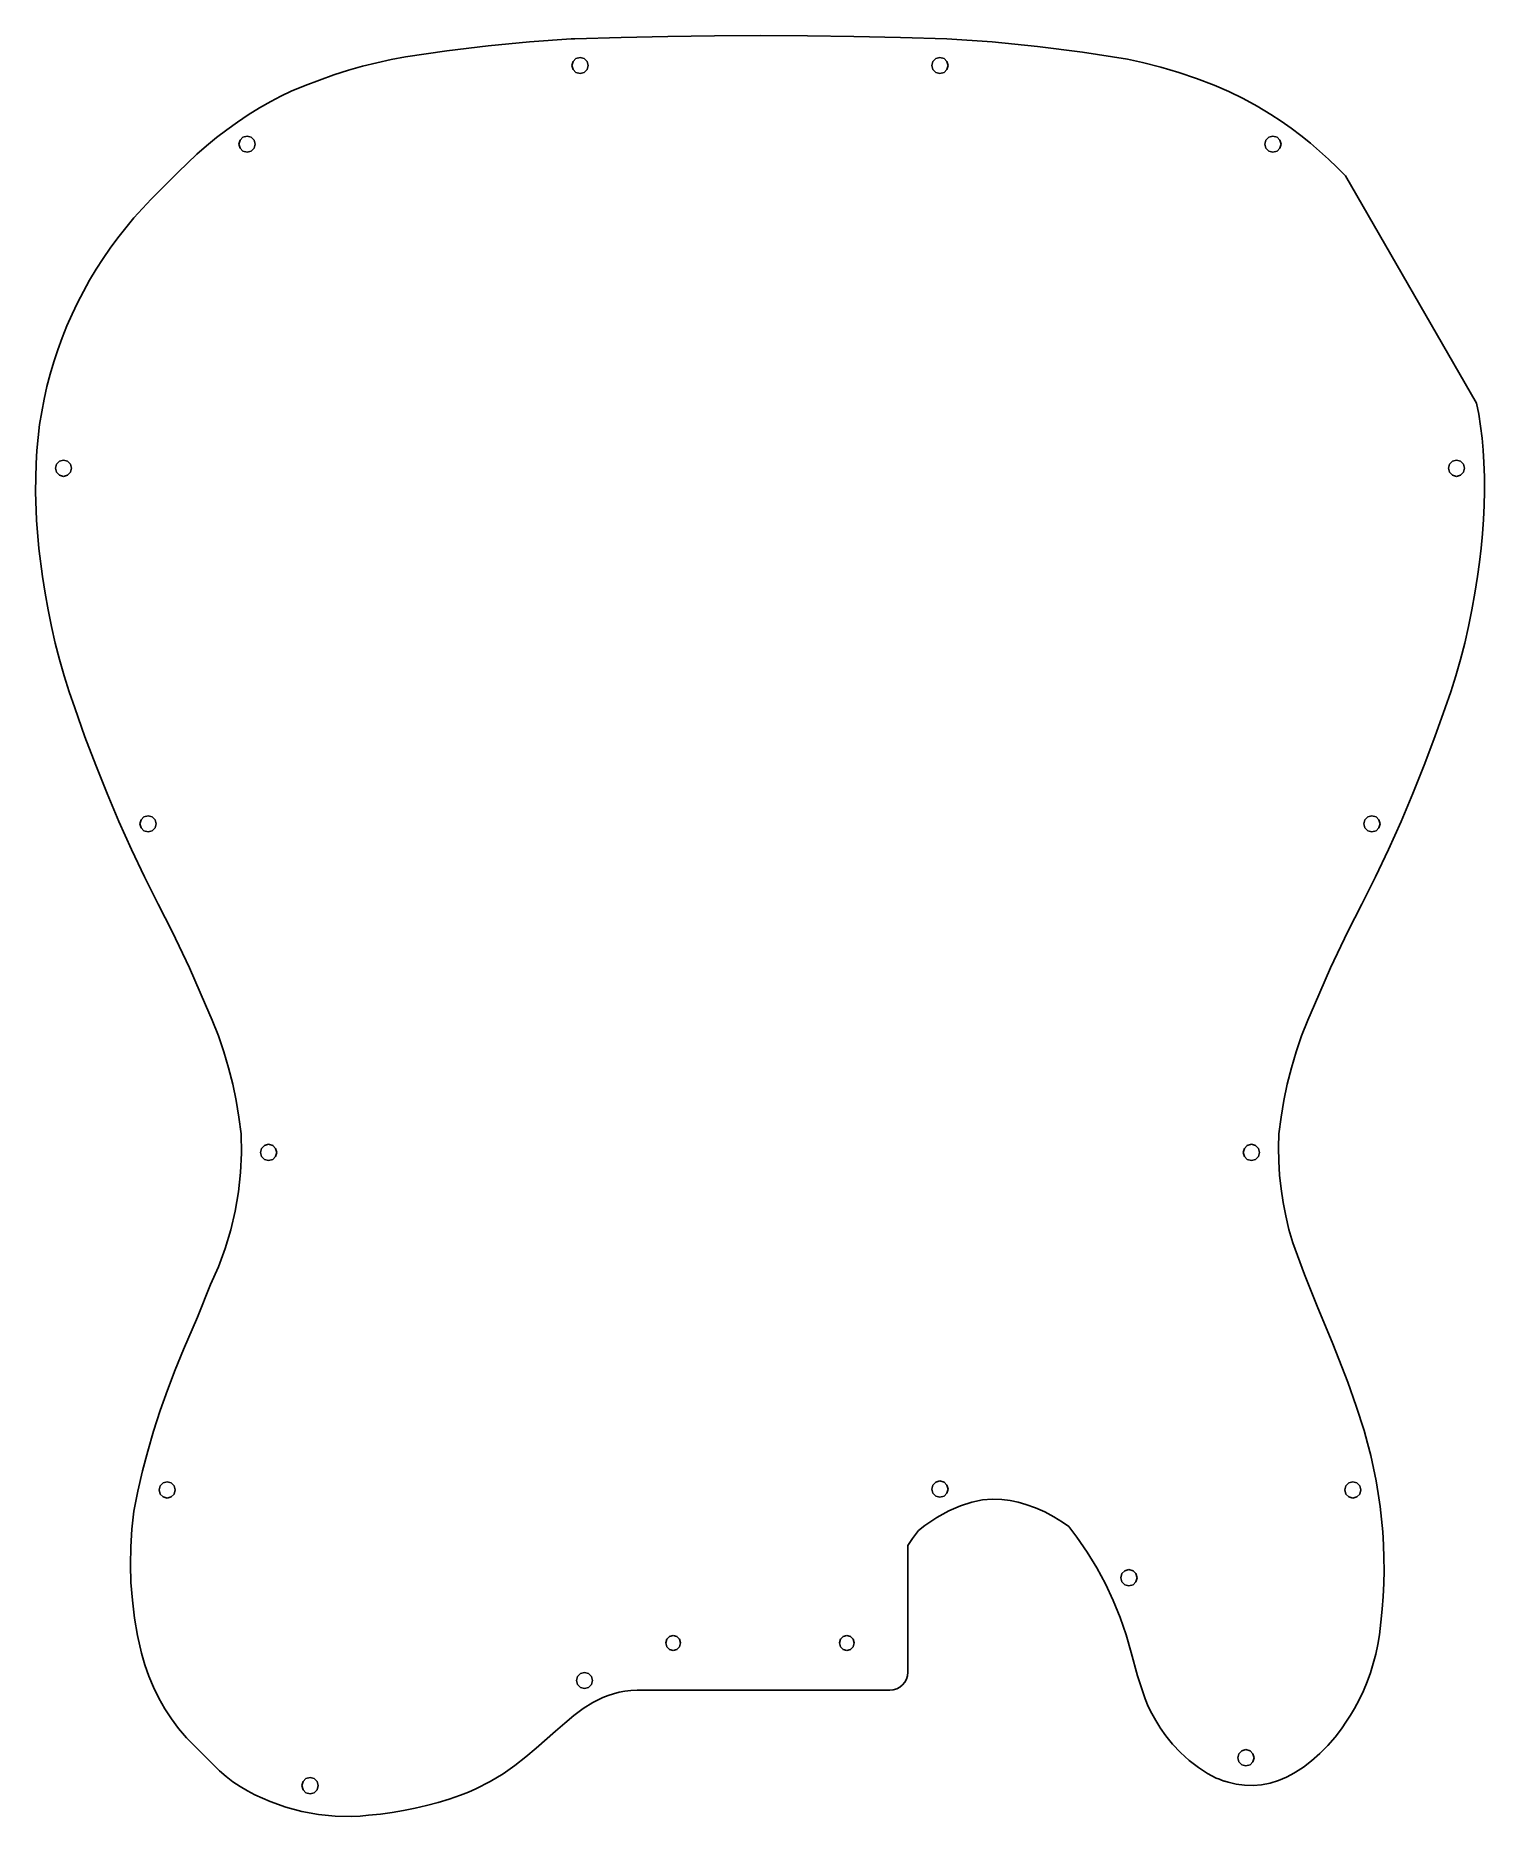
# Model space of a CAD drawing. Extents: x -161 to 161, y -83 to 313.
import ezdxf

# ---------------------------------------------------------------- set-up
doc = ezdxf.new("R2010")
doc.units = 0

msp = doc.modelspace()

# ---------------------------------------------------------------- linework, layer by layer
at = {"layer": 'Layer 1'}
for p, q in [((-41.1601, 312.438), (-30.824, 312.741)), ((-30.824, 312.741), (-20.4863, 312.957)), ((-20.4863, 312.957), (-10.1474, 313.086)), ((-10.1474, 313.086), (0.191925, 313.128)), ((0.191925, 313.128), (10.531325, 313.083)), ((10.531325, 313.083), (20.870125, 312.951)), ((20.870125, 312.951), (31.207725, 312.731)), ((31.207725, 312.731), (41.543725, 312.425)), ((-78.7797, 308.377), (-69.6162, 309.756)), ((-69.6162, 309.756), (-60.4198, 310.887)), ((-60.4198, 310.887), (-51.1956, 311.769)), ((-51.1956, 311.769), (-41.9487, 312.403)), ((-41.9487, 312.403), (-41.9484, 312.403)), ((-41.9484, 312.403), (-41.1611, 312.438)), ((-41.1611, 312.438), (-41.1606, 312.437)), ((-41.1606, 312.437), (-41.1601, 312.438)), ((41.543725, 312.425), (41.544125, 312.425)), ((41.544125, 312.425), (51.626525, 311.733)), ((51.626525, 311.733), (61.681825, 310.746)), ((61.681825, 310.746), (71.703225, 309.464)), ((71.703225, 309.464), (81.683825, 307.887)), ((-94.6821, 304.389), (-91.4486, 305.422)), ((-91.4486, 305.422), (-88.3213, 306.318)), ((-91.4486, 305.422), (-91.4486, 305.422)), ((-88.3213, 306.318), (-85.1652, 307.11)), ((-85.1652, 307.11), (-81.9841, 307.796)), ((-81.9841, 307.796), (-78.7807, 308.377)), ((-78.7807, 308.377), (-78.7804, 308.377)), ((-78.7804, 308.377), (-78.7797, 308.377)), ((-41.5588, 307.4), (-41.8, 306.5)), ((-41.8, 306.5), (-41.5588, 305.6)), ((-40.9, 308.059), (-41.5588, 307.4)), ((-41.5588, 305.6), (-40.9, 304.941)), ((-40, 308.3), (-40.9, 308.059)), ((-40.9, 304.941), (-40, 304.7)), ((-39.1, 308.059), (-40, 308.3)), ((-40, 304.7), (-39.1, 304.941)), ((-38.4411, 307.4), (-39.1, 308.059)), ((-39.1, 304.941), (-38.4411, 305.6)), ((-38.2, 306.5), (-38.4411, 307.4)), ((-38.4411, 305.6), (-38.2, 306.5)), ((38.4411, 307.4), (38.2, 306.5)), ((38.2, 306.5), (38.4411, 305.6)), ((39.1, 308.059), (38.4411, 307.4)), ((38.4411, 305.6), (39.1, 304.941)), ((40, 308.3), (39.1, 308.059)), ((39.1, 304.941), (40, 304.7)), ((40.9, 308.059), (40, 308.3)), ((40, 304.7), (40.9, 304.941)), ((41.5588, 307.4), (40.9, 308.059)), ((40.9, 304.941), (41.5588, 305.6)), ((41.8, 306.5), (41.5588, 307.4)), ((41.5588, 305.6), (41.8, 306.5)), ((81.683825, 307.887), (81.684025, 307.887)), ((81.684025, 307.887), (85.039225, 307.185)), ((85.039225, 307.185), (85.039725, 307.184)), ((85.039725, 307.184), (85.040225, 307.185)), ((85.040225, 307.185), (89.082725, 306.117)), ((89.082725, 306.117), (93.084425, 304.911)), ((93.084425, 304.911), (97.041925, 303.571)), ((-106.482, 299.699), (-104.189, 300.757)), ((-104.189, 300.757), (-104.188, 300.758)), ((-104.189, 300.757), (-104.189, 300.757)), ((-104.188, 300.758), (-101.054, 302.056)), ((-101.054, 302.056), (-97.8844, 303.266)), ((-97.8844, 303.266), (-94.6821, 304.389)), ((97.041925, 303.571), (100.952025, 302.096)), ((100.952025, 302.096), (100.952025, 302.095)), ((100.952025, 302.095), (104.215025, 300.708)), ((104.215025, 300.708), (107.405025, 299.165)), ((-113.722, 295.511), (-111.248, 297.055)), ((-111.248, 297.055), (-108.717, 298.524)), ((-108.717, 298.524), (-108.715, 298.525)), ((-108.715, 298.525), (-106.482, 299.699)), ((107.405025, 299.165), (110.515025, 297.47)), ((110.515025, 297.47), (113.540025, 295.627)), ((-118.489, 292.21), (-116.136, 293.895)), ((-116.136, 293.895), (-113.722, 295.511)), ((113.540025, 295.627), (113.541025, 295.626)), ((113.541025, 295.626), (113.541025, 295.627)), ((113.541025, 295.627), (115.819025, 294.113)), ((115.819025, 294.113), (118.042025, 292.538)), ((-123.006, 288.637), (-120.779, 290.457)), ((-120.779, 290.457), (-118.489, 292.21)), ((-115.559, 289.9), (-115.8, 289)), ((-115.8, 289), (-115.559, 288.1)), ((-114.9, 290.559), (-115.559, 289.9)), ((-114, 290.8), (-114.9, 290.559)), ((-113.1, 290.559), (-114, 290.8)), ((-112.441, 289.9), (-113.1, 290.559)), ((-112.2, 289), (-112.441, 289.9)), ((-112.441, 288.1), (-112.2, 289)), ((112.441, 289.9), (112.2, 289)), ((112.2, 289), (112.441, 288.1)), ((113.1, 290.559), (112.441, 289.9)), ((114, 290.8), (113.1, 290.559)), ((114.9, 290.559), (114, 290.8)), ((115.559, 289.9), (114.9, 290.559)), ((115.8, 289), (115.559, 289.9)), ((115.559, 288.1), (115.8, 289)), ((118.042025, 292.538), (120.209025, 290.903)), ((120.209025, 290.903), (122.320025, 289.209)), ((122.320025, 289.209), (124.373025, 287.459)), ((-127.264, 284.807), (-125.168, 286.753)), ((-125.168, 286.753), (-123.006, 288.637)), ((-115.559, 288.1), (-114.9, 287.441)), ((-114.9, 287.441), (-114, 287.2)), ((-114, 287.2), (-113.1, 287.441)), ((-113.1, 287.441), (-112.441, 288.1)), ((112.441, 288.1), (113.1, 287.441)), ((113.1, 287.441), (114, 287.2)), ((114, 287.2), (114.9, 287.441)), ((114.9, 287.441), (115.559, 288.1)), ((124.373025, 287.459), (126.368025, 285.653)), ((126.368025, 285.653), (128.304025, 283.794)), ((-135.294, 276.8), (-129.294, 282.8)), ((-129.294, 282.8), (-127.264, 284.807)), ((128.304025, 283.794), (130.115025, 281.983)), ((130.115025, 281.983), (159.269025, 231.486)), ((-139.147, 272.611), (-137.255, 274.734)), ((-137.255, 274.734), (-135.294, 276.8)), ((-142.719, 268.202), (-140.969, 270.433)), ((-140.969, 270.433), (-139.147, 272.611)), ((-146.001, 263.586), (-144.397, 265.919)), ((-144.397, 265.919), (-142.719, 268.202)), ((-148.984, 258.778), (-147.531, 261.205)), ((-147.531, 261.205), (-146.001, 263.586)), ((-150.36, 256.306), (-148.984, 258.778)), ((-152.877, 251.238), (-151.658, 253.793)), ((-151.658, 253.793), (-150.36, 256.306)), ((-154.015, 248.645), (-152.877, 251.238)), ((-156.046, 243.349), (-155.072, 246.014)), ((-155.072, 246.014), (-154.015, 248.645)), ((-156.936, 240.65), (-156.046, 243.349)), ((-158.46, 235.159), (-157.741, 237.919)), ((-157.741, 237.919), (-156.936, 240.65)), ((-159.091, 232.371), (-158.46, 235.159)), ((-160.088, 226.718), (-159.635, 229.557)), ((-159.635, 229.557), (-159.091, 232.371)), ((159.269025, 231.486), (159.727025, 229.018)), ((-160.452, 223.857), (-160.088, 226.718)), ((159.727025, 229.018), (160.139025, 226.36)), ((160.139025, 226.36), (160.470025, 223.684)), ((-160.723, 220.976), (-160.452, 223.857)), ((160.470025, 223.684), (160.721025, 220.99)), ((-160.989, 211.775), (-160.901, 218.075)), ((-160.901, 218.075), (-160.723, 220.976)), ((-160.901, 218.075), (-160.901, 218.075)), ((-156.359, 217.9), (-156.6, 217)), ((-155.7, 218.559), (-156.359, 217.9)), ((-154.8, 218.8), (-155.7, 218.559)), ((-153.9, 218.559), (-154.8, 218.8)), ((-153.241, 217.9), (-153.9, 218.559)), ((-153, 217), (-153.241, 217.9)), ((153.241, 217.9), (153, 217)), ((153.9, 218.559), (153.241, 217.9)), ((154.8, 218.8), (153.9, 218.559)), ((155.7, 218.559), (154.8, 218.8)), ((156.359, 217.9), (155.7, 218.559)), ((156.6, 217), (156.359, 217.9)), ((160.721025, 220.99), (160.891025, 218.281)), ((160.891025, 218.281), (160.979025, 215.105)), ((-156.6, 217), (-156.359, 216.1)), ((-156.359, 216.1), (-155.7, 215.441)), ((-155.7, 215.441), (-154.8, 215.2)), ((-154.8, 215.2), (-153.9, 215.441)), ((-153.9, 215.441), (-153.241, 216.1)), ((-153.241, 216.1), (-153, 217)), ((153, 217), (153.241, 216.1)), ((153.241, 216.1), (153.9, 215.441)), ((153.9, 215.441), (154.8, 215.2)), ((154.8, 215.2), (155.7, 215.441)), ((155.7, 215.441), (156.359, 216.1)), ((156.359, 216.1), (156.6, 217)), ((160.979025, 215.105), (160.989025, 211.929)), ((-160.774, 205.481), (-160.989, 211.775)), ((160.989025, 211.929), (160.923025, 208.755)), ((160.923025, 208.755), (160.779025, 205.584)), ((-160.256, 199.205), (-160.774, 205.481)), ((160.558025, 202.417), (160.261025, 199.256)), ((160.779025, 205.584), (160.558025, 202.417)), ((-159.436, 192.957), (-160.256, 199.205)), ((160.261025, 199.256), (159.887025, 196.102)), ((159.887025, 196.102), (159.436025, 192.957)), ((-158.88, 189.232), (-159.436, 192.957)), ((159.436025, 192.957), (158.879025, 189.232)), ((-158.225, 185.524), (-158.88, 189.232)), ((158.879025, 189.232), (158.225025, 185.524)), ((-157.473, 181.835), (-158.225, 185.524)), ((158.225025, 185.524), (157.473025, 181.835)), ((-156.625, 178.168), (-157.473, 181.835)), ((-155.68, 174.524), (-156.625, 178.168)), ((156.624025, 178.168), (155.679025, 174.524)), ((157.473025, 181.835), (156.624025, 178.168)), ((-154.639, 170.905), (-155.68, 174.524)), ((155.679025, 174.524), (154.638025, 170.905)), ((-153.503, 167.313), (-154.639, 170.905)), ((154.638025, 170.905), (153.502025, 167.313)), ((-152.272, 163.75), (-153.503, 167.313)), ((153.502025, 167.313), (152.271025, 163.75)), ((-150.013, 157.363), (-152.272, 163.75)), ((152.271025, 163.75), (150.011025, 157.363)), ((-147.625, 151.024), (-150.013, 157.363)), ((150.011025, 157.363), (147.623025, 151.024)), ((-145.109, 144.735), (-147.625, 151.024)), ((147.623025, 151.024), (145.108025, 144.735)), ((-142.467, 138.499), (-145.109, 144.735)), ((145.108025, 144.735), (142.465025, 138.499)), ((-139.698, 132.316), (-142.467, 138.499)), ((-137.559, 138.9), (-137.8, 138)), ((-136.9, 139.559), (-137.559, 138.9)), ((-136, 139.8), (-136.9, 139.559)), ((-135.1, 139.559), (-136, 139.8)), ((-134.441, 138.9), (-135.1, 139.559)), ((-134.2, 138), (-134.441, 138.9)), ((134.441, 138.9), (134.2, 138)), ((135.1, 139.559), (134.441, 138.9)), ((136, 139.8), (135.1, 139.559)), ((136.9, 139.559), (136, 139.8)), ((137.559, 138.9), (136.9, 139.559)), ((137.8, 138), (137.559, 138.9)), ((142.465025, 138.499), (139.697025, 132.316)), ((-137.8, 138), (-137.559, 137.1)), ((-137.559, 137.1), (-136.9, 136.441)), ((-136.9, 136.441), (-136, 136.2)), ((-136, 136.2), (-135.1, 136.441)), ((-135.1, 136.441), (-134.441, 137.1)), ((-134.441, 137.1), (-134.2, 138)), ((134.2, 138), (134.441, 137.1)), ((134.441, 137.1), (135.1, 136.441)), ((135.1, 136.441), (136, 136.2)), ((136, 136.2), (136.9, 136.441)), ((136.9, 136.441), (137.559, 137.1)), ((137.559, 137.1), (137.8, 138)), ((-136.804, 126.188), (-139.698, 132.316)), ((139.697025, 132.316), (136.803025, 126.188)), ((-133.785, 120.118), (-136.804, 126.188)), ((136.803025, 126.188), (133.785025, 120.118)), ((-130.643, 114.108), (-133.785, 120.118)), ((133.785025, 120.118), (130.643025, 114.108)), ((-126.813, 105.993), (-130.643, 114.108)), ((130.643025, 114.108), (126.812025, 105.993)), ((-123.24, 97.7637), (-126.813, 105.993)), ((126.812025, 105.993), (123.238025, 97.7634)), ((-123.24, 97.7635), (-123.24, 97.7637)), ((-121.733, 94.3449), (-123.24, 97.7635)), ((123.238025, 97.7634), (121.731025, 94.3447)), ((-120.371, 90.872), (-121.733, 94.3449)), ((121.731025, 94.3447), (120.370025, 90.8717)), ((-119.157, 87.3494), (-120.371, 90.872)), ((-118.091, 83.7818), (-119.157, 87.3494)), ((119.156025, 87.3491), (118.091025, 83.7815)), ((120.370025, 90.8717), (119.156025, 87.3491)), ((-117.175, 80.1737), (-118.091, 83.7818)), ((118.091025, 83.7815), (117.175025, 80.1734)), ((-116.41, 76.5298), (-117.175, 80.1737)), ((117.175025, 80.1734), (116.409025, 76.5294)), ((-115.797, 72.8546), (-116.41, 76.5298)), ((116.409025, 76.5294), (115.797025, 72.8542)), ((-115.338, 69.1527), (-115.797, 72.8546)), ((115.797025, 72.8542), (115.337025, 69.1522)), ((-115.338, 69.1526), (-115.338, 69.1527)), ((-115.338, 69.1524), (-115.338, 69.1526)), ((-115.246, 64.8192), (-115.338, 69.1524)), ((115.337025, 69.1522), (115.244025, 66.0819)), ((-115.428, 60.5017), (-115.246, 64.8192)), ((-110.759, 65.9), (-111, 65)), ((-111, 65), (-110.759, 64.1)), ((-110.1, 66.5588), (-110.759, 65.9)), ((-110.759, 64.1), (-110.1, 63.4411)), ((-109.2, 66.8), (-110.1, 66.5588)), ((-110.1, 63.4411), (-109.2, 63.2)), ((-108.3, 66.5588), (-109.2, 66.8)), ((-109.2, 63.2), (-108.3, 63.4411)), ((-107.641, 65.9), (-108.3, 66.5588)), ((-108.3, 63.4411), (-107.641, 64.1)), ((-107.4, 65), (-107.641, 65.9)), ((-107.641, 64.1), (-107.4, 65)), ((107.641, 65.9), (107.4, 65)), ((107.4, 65), (107.641, 64.1)), ((108.3, 66.5588), (107.641, 65.9)), ((107.641, 64.1), (108.3, 63.4411)), ((109.2, 66.8), (108.3, 66.5588)), ((108.3, 63.4411), (109.2, 63.2)), ((110.1, 66.5588), (109.2, 66.8)), ((109.2, 63.2), (110.1, 63.4411)), ((110.759, 65.9), (110.1, 66.5588)), ((110.1, 63.4411), (110.759, 64.1)), ((111, 65), (110.759, 65.9)), ((110.759, 64.1), (111, 65)), ((115.244025, 66.0819), (115.289025, 63.0148)), ((-115.882, 56.2121), (-115.428, 60.5017)), ((115.289025, 63.0148), (115.472025, 59.9556)), ((115.472025, 59.9556), (115.791025, 56.909)), ((-116.605, 51.963), (-115.882, 56.2121)), ((115.791025, 56.909), (116.246025, 53.8794)), ((-117.594, 47.7669), (-116.605, 51.963)), ((116.246025, 53.8794), (116.837025, 50.8714)), ((-118.848, 43.6362), (-117.594, 47.7669)), ((116.837025, 50.8714), (117.564025, 47.8893)), ((117.564025, 47.8893), (118.424025, 44.9377)), ((-120.364, 39.5833), (-118.848, 43.6362)), ((118.424025, 44.9377), (118.423025, 44.9369)), ((118.423025, 44.9369), (120.980025, 37.8451)), ((-122.139, 35.6208), (-120.364, 39.5833)), ((-125.034, 28.3744), (-122.139, 35.6208)), ((120.980025, 37.8451), (123.810025, 30.856)), ((-128.098, 21.1963), (-125.034, 28.3744)), ((123.810025, 30.856), (123.810025, 30.8556)), ((123.810025, 30.8556), (127.302025, 22.4425)), ((-129.94, 16.7214), (-128.099, 21.1962)), ((-128.099, 21.1962), (-128.098, 21.1963)), ((127.302025, 22.4425), (130.609025, 13.9568)), ((-131.668, 12.2029), (-129.94, 16.7214)), ((-133.28, 7.64299), (-131.668, 12.2029)), ((130.609025, 13.9568), (132.523025, 8.60179)), ((132.523025, 8.60179), (134.243025, 3.18256)), ((-134.776, 3.04362), (-133.28, 7.64299)), ((-136.082, -1.35146), (-134.776, 3.04346)), ((-134.776, 3.04355), (-134.776, 3.04362)), ((-134.776, 3.04346), (-134.776, 3.04355)), ((134.243025, 3.18256), (135.028025, 0.414)), ((135.028025, 0.414), (135.737025, -2.37076)), ((-137.247, -5.78406), (-136.082, -1.35146)), ((135.737025, -2.37076), (136.370025, -5.17027)), ((-138.269, -10.251), (-137.247, -5.78406)), ((136.370025, -5.17027), (136.927025, -7.98299)), ((-139.147, -14.748), (-138.269, -10.251)), ((-133.309, -9.10004), (-133.55, -10.00005)), ((-133.55, -10.00005), (-133.309, -10.90005)), ((-132.65, -8.4412), (-133.309, -9.10004)), ((-133.309, -10.90005), (-132.65, -11.55885)), ((-131.75, -8.20005), (-132.65, -8.4412)), ((-132.65, -11.55885), (-131.75, -11.80005)), ((-130.85, -8.4412), (-131.75, -8.20005)), ((-131.75, -11.80005), (-130.85, -11.55885)), ((-130.191, -9.10004), (-130.85, -8.4412)), ((-130.85, -11.55885), (-130.191, -10.90005)), ((-129.95, -10.00005), (-130.191, -9.10004)), ((-130.191, -10.90005), (-129.95, -10.00005)), ((38.4411, -8.90004), (38.2, -9.80004)), ((38.2, -9.80004), (38.4411, -10.7)), ((39.1, -8.2412), (38.4411, -8.90004)), ((38.4411, -10.7), (39.1, -11.3588)), ((40, -8), (39.1, -8.2412)), ((39.1, -11.3588), (40, -11.6)), ((40.9, -8.24115), (40, -8)), ((40, -11.6), (40.9, -11.3588)), ((41.5588, -8.89999), (40.9, -8.24115)), ((40.9, -11.3588), (41.5588, -10.7)), ((41.8, -9.79999), (41.5588, -8.89999)), ((41.5588, -10.7), (41.8, -9.79999)), ((130.191, -9.10004), (129.95, -10)), ((129.95, -10), (130.191, -10.9)), ((130.85, -8.4412), (130.191, -9.10004)), ((130.191, -10.9), (130.85, -11.5588)), ((131.75, -8.2), (130.85, -8.4412)), ((130.85, -11.5588), (131.75, -11.8)), ((132.65, -8.44115), (131.75, -8.2)), ((131.75, -11.8), (132.65, -11.5588)), ((133.309, -9.09999), (132.65, -8.44115)), ((132.65, -11.5588), (133.309, -10.9)), ((133.55, -10), (133.309, -9.09999)), ((133.309, -10.9), (133.55, -10)), ((136.927025, -7.98299), (137.408025, -10.8074)), ((137.408025, -10.8074), (137.813025, -13.642)), ((-139.594, -18.6964), (-139.148, -14.7485)), ((-139.148, -14.7485), (-139.147, -14.748)), ((41.940025, -14.6758), (39.279025, -16.1378)), ((44.550325, -13.539), (41.940025, -14.6758)), ((47.064925, -12.7243), (44.550325, -13.539)), ((49.438525, -12.2289), (47.064925, -12.7243)), ((51.626125, -12.0498), (49.438525, -12.2289)), ((53.712825, -12.117), (51.626125, -12.0498)), ((55.620425, -12.3544), (53.712825, -12.117)), ((57.400625, -12.7321), (55.620425, -12.3544)), ((59.105225, -13.2199), (57.400625, -12.7321)), ((59.105325, -13.2198), (59.105225, -13.2199)), ((61.251125, -13.9847), (59.105325, -13.2198)), ((63.326825, -14.8985), (61.251125, -13.9847)), ((65.324825, -15.956), (63.326825, -14.8985)), ((137.813025, -13.642), (138.142025, -16.4852)), ((-139.851, -22.654), (-139.594, -18.6964)), ((35.031525, -19.2958), (33.888425, -20.819)), ((35.257825, -19.0216), (35.031525, -19.2958)), ((36.612525, -17.9278), (35.257825, -19.0216)), ((39.279025, -16.1378), (36.612525, -17.9278)), ((67.237925, -17.1523), (65.324825, -15.956)), ((68.611225, -18.1556), (67.237925, -17.1523)), ((70.396925, -20.4644), (68.611225, -18.1556)), ((138.142025, -16.4852), (138.394025, -19.3355)), ((138.394025, -19.3355), (138.570025, -22.1915)), ((-139.92, -26.6149), (-139.851, -22.654)), ((33.888425, -20.819), (32.844825, -22.3537)), ((32.844825, -22.3537), (32.844825, -50.5)), ((72.715325, -23.8265), (70.396925, -20.4644)), ((138.570025, -22.1915), (138.669025, -25.0516)), ((-139.8, -30.5724), (-139.92, -26.6149)), ((74.842625, -27.3031), (72.715325, -23.8265)), ((76.774725, -30.8862), (74.842625, -27.3031)), ((138.669025, -25.0516), (138.691025, -27.9142)), ((-139.492, -34.5199), (-139.8, -30.5724)), ((78.507525, -34.5678), (76.774725, -30.8862)), ((80.4411, -28.6), (80.2, -29.5)), ((80.2, -29.5), (80.4411, -30.4)), ((81.1, -27.9411), (80.4411, -28.6)), ((80.4411, -30.4), (81.1, -31.0588)), ((82, -27.7), (81.1, -27.9411)), ((81.1, -31.0588), (82, -31.3)), ((82.9, -27.9411), (82, -27.7)), ((82, -31.3), (82.9, -31.0588)), ((83.5588, -28.6), (82.9, -27.9411)), ((82.9, -31.0588), (83.5588, -30.4)), ((83.8, -29.5), (83.5588, -28.6)), ((83.5588, -30.4), (83.8, -29.5)), ((138.636025, -30.778), (138.505025, -33.6413)), ((138.691025, -27.9142), (138.636025, -30.778)), ((-138.997, -38.4509), (-139.492, -34.5199)), ((80.036925, -38.3397), (78.507525, -34.5678)), ((138.505025, -33.6413), (138.296025, -36.5026)), ((-138.314, -42.3587), (-138.997, -38.4509)), ((81.358825, -42.1938), (80.036925, -38.3397)), ((138.010025, -39.3604), (137.647025, -42.2132)), ((138.296025, -36.5026), (138.010025, -39.3604)), ((-137.445, -46.2367), (-138.314, -42.3587)), ((-20.7196, -43.175), (-20.9407, -44)), ((-20.1157, -42.5711), (-20.7196, -43.175)), ((-19.2907, -42.35), (-20.1157, -42.5711)), ((-18.4657, -42.5711), (-19.2907, -42.35)), ((-17.8618, -43.175), (-18.4657, -42.5711)), ((-17.6407, -44), (-17.8618, -43.175)), ((17.8618, -43.175), (17.6407, -44)), ((18.4657, -42.5711), (17.8618, -43.175)), ((19.2907, -42.35), (18.4657, -42.5711)), ((20.1157, -42.5711), (19.2907, -42.35)), ((20.7196, -43.175), (20.1157, -42.5711)), ((20.9407, -44), (20.7196, -43.175)), ((82.469325, -46.1222), (81.358825, -42.1938)), ((137.647025, -42.2132), (137.294025, -44.3531)), ((-136.713, -48.8322), (-137.445, -46.2367)), ((-20.9407, -44), (-20.7196, -44.825)), ((-20.7196, -44.825), (-20.1157, -45.4289)), ((-20.1157, -45.4289), (-19.2907, -45.65)), ((-19.2907, -45.65), (-18.4657, -45.4289)), ((-18.4657, -45.4289), (-17.8618, -44.825)), ((-17.8618, -44.825), (-17.6407, -44)), ((17.6407, -44), (17.8618, -44.825)), ((17.8618, -44.825), (18.4657, -45.4289)), ((18.4657, -45.4289), (19.2907, -45.65)), ((19.2907, -45.65), (20.1157, -45.4289)), ((20.1157, -45.4289), (20.7196, -44.825)), ((20.7196, -44.825), (20.9407, -44)), ((83.916725, -51.3079), (82.469325, -46.1222)), ((136.844025, -46.4714), (136.297025, -48.565)), ((137.294025, -44.3531), (136.844025, -46.4714)), ((-135.827, -51.3728), (-136.713, -48.8322)), ((-134.792, -53.8523), (-135.827, -51.3728)), ((-39.9, -50.7912), (-40.5588, -51.45)), ((-39, -50.55), (-39.9, -50.7912)), ((-38.1, -50.7912), (-39, -50.55)), ((-37.4411, -51.45), (-38.1, -50.7912)), ((32.768025, -51.2803), (32.540425, -52.0307)), ((32.844825, -50.5), (32.768025, -51.2803)), ((85.612325, -56.4193), (83.916725, -51.3079)), ((135.654025, -50.6306), (134.917025, -52.665)), ((136.297025, -48.565), (135.654025, -50.6306)), ((-133.611, -56.2642), (-134.792, -53.8523)), ((-40.5588, -51.45), (-40.8, -52.35)), ((-40.8, -52.35), (-40.5588, -53.25)), ((-40.5588, -53.25), (-39.9, -53.9088)), ((-39.9, -53.9088), (-39, -54.15)), ((-39, -54.15), (-38.1, -53.9088)), ((-38.1, -53.9088), (-37.4411, -53.25)), ((-37.2, -52.35), (-37.4411, -51.45)), ((-37.4411, -53.25), (-37.2, -52.35)), ((-32.5745, -55.2747), (-33.7764, -55.6624)), ((-31.3292, -54.9621), (-32.5745, -55.2747)), ((-30.0359, -54.7292), (-31.3292, -54.9621)), ((-28.6901, -54.5806), (-30.0359, -54.7292)), ((-27.287, -54.5209), (-28.6901, -54.5806)), ((19.578925, -54.5209), (-27.287, -54.5209)), ((19.599725, -54.5), (19.578925, -54.5209)), ((28.844825, -54.5), (19.599725, -54.5)), ((29.625225, -54.4231), (28.844825, -54.5)), ((30.375625, -54.1955), (29.625225, -54.4231)), ((31.067125, -53.8259), (30.375625, -54.1955)), ((31.673325, -53.3284), (31.067125, -53.8259)), ((32.170725, -52.7223), (31.673325, -53.3284)), ((32.540425, -52.0307), (32.170725, -52.7223)), ((134.086025, -54.6651), (133.162025, -56.6275)), ((134.917025, -52.665), (134.086025, -54.6651)), ((-132.286, -58.6022), (-133.611, -56.2642)), ((-130.822, -60.8599), (-132.286, -58.6022)), ((-39.295, -58.5683), (-41.3591, -60.0967)), ((-37.1673, -57.2308), (-39.295, -58.5683)), ((-34.9394, -56.1207), (-37.1673, -57.2308)), ((-33.7764, -55.6624), (-34.9394, -56.1207)), ((86.278525, -58.0835), (85.612325, -56.4193)), ((87.056225, -59.6974), (86.278525, -58.0835)), ((132.148025, -58.5491), (131.241025, -60.0727)), ((133.162025, -56.6275), (132.148025, -58.5491)), ((-129.221, -63.0309), (-130.822, -60.8599)), ((-127.487, -65.1088), (-129.221, -63.0309)), ((-43.3963, -61.7795), (-45.4433, -63.5801)), ((-41.3591, -60.0967), (-43.3963, -61.7795)), ((87.942725, -61.2554), (87.056225, -59.6974)), ((88.891525, -62.6862), (87.942725, -61.2554)), ((88.958725, -62.8195), (88.891525, -62.6862)), ((90.170125, -64.6336), (88.958725, -62.8195)), ((129.247025, -63.1119), (127.843025, -64.9489)), ((130.370025, -61.364), (129.247025, -63.1119)), ((130.375025, -61.3539), (130.370025, -61.364)), ((131.241025, -60.0727), (130.375025, -61.3539)), ((-121.487, -71.1088), (-127.487, -65.1088)), ((-45.4433, -63.5801), (-49.7138, -67.3884)), ((91.695325, -66.5075), (90.170125, -64.6336)), ((93.467625, -68.3592), (91.695325, -66.5075)), ((126.219025, -66.7947), (124.445025, -68.5686)), ((127.843025, -64.9489), (126.219025, -66.7947)), ((-120.107, -72.4372), (-121.487, -71.1088)), ((-52.0105, -69.323), (-54.464, -71.2293)), ((-49.7138, -67.3884), (-52.0105, -69.323)), ((95.409625, -70.1077), (93.467625, -68.3592)), ((97.436425, -71.6768), (95.409625, -70.1077)), ((106.441, -68.6), (106.2, -69.5)), ((106.2, -69.5), (106.441, -70.4)), ((107.1, -67.9411), (106.441, -68.6)), ((106.441, -70.4), (107.1, -71.0588)), ((108, -67.7), (107.1, -67.9411)), ((107.1, -71.0588), (108, -71.3)), ((108.9, -67.9411), (108, -67.7)), ((108, -71.3), (108.9, -71.0588)), ((109.559, -68.6), (108.9, -67.9411)), ((108.9, -71.0588), (109.559, -70.4)), ((109.8, -69.5), (109.559, -68.6)), ((109.559, -70.4), (109.8, -69.5)), ((122.599025, -70.1931), (120.762025, -71.5972)), ((124.445025, -68.5686), (122.599025, -70.1931)), ((-118.652, -73.6835), (-120.107, -72.4372)), ((-117.128, -74.8446), (-118.652, -73.6835)), ((-115.537, -75.9174), (-117.128, -74.8446)), ((-101.559, -74.8), (-101.8, -75.7)), ((-100.9, -74.1411), (-101.559, -74.8)), ((-100, -73.9), (-100.9, -74.1411)), ((-99.1, -74.1411), (-100, -73.9)), ((-98.4411, -74.8), (-99.1, -74.1411)), ((-98.2, -75.7), (-98.4411, -74.8)), ((-59.9875, -74.8102), (-63.1311, -76.4119)), ((-57.1107, -73.0705), (-59.9875, -74.8102)), ((-54.464, -71.2293), (-57.1107, -73.0705)), ((99.459425, -72.9977), (97.436425, -71.6768)), ((101.390025, -74.0128), (99.459425, -72.9977)), ((102.126025, -74.2918), (101.390025, -74.0128)), ((102.268025, -74.3572), (102.126025, -74.2918)), ((102.571025, -74.4606), (102.268025, -74.3572)), ((103.145025, -74.6778), (102.571025, -74.4606)), ((103.292025, -74.7058), (103.145025, -74.6778)), ((104.025025, -74.9553), (103.292025, -74.7058)), ((105.840025, -75.3707), (104.025025, -74.9553)), ((113.343025, -75.1343), (111.464025, -75.4853)), ((115.196025, -74.5828), (113.343025, -75.1343)), ((117.007025, -73.8272), (115.196025, -74.5828)), ((118.758025, -72.8639), (117.007025, -73.8272)), ((118.839025, -72.8071), (118.758025, -72.8639)), ((119.014025, -72.7195), (118.839025, -72.8071)), ((120.762025, -71.5972), (119.014025, -72.7195)), ((-115.536, -75.9172), (-115.537, -75.9174)), ((-115.536, -75.9174), (-115.536, -75.9172)), ((-113.917, -76.8547), (-115.536, -75.9174)), ((-112.264, -77.7225), (-113.917, -76.8547)), ((-108.871, -79.2476), (-112.264, -77.7225)), ((-101.8, -75.7), (-101.559, -76.6)), ((-101.559, -76.6), (-100.9, -77.2588)), ((-100.9, -77.2588), (-100, -77.5)), ((-100, -77.5), (-99.1, -77.2588)), ((-99.1, -77.2588), (-98.4411, -76.6)), ((-98.4411, -76.6), (-98.2, -75.7)), ((-69.0562, -78.6863), (-71.5591, -79.4516)), ((-66.5784, -77.8386), (-69.0562, -78.6863)), ((-66.578, -77.8389), (-66.5784, -77.8386)), ((-64.8143, -77.1495), (-66.578, -77.8389)), ((-63.1311, -76.4119), (-64.8143, -77.1495)), ((107.696025, -75.5999), (105.840025, -75.3707)), ((109.576025, -75.6393), (107.696025, -75.5999)), ((111.464025, -75.4853), (109.576025, -75.6393)), ((-105.374, -80.4884), (-108.871, -79.2476)), ((-101.793, -81.4409), (-105.374, -80.4884)), ((-98.1442, -82.1011), (-101.793, -81.4409)), ((-94.4476, -82.4647), (-98.1442, -82.1011)), ((-90.7211, -82.5278), (-94.4476, -82.4647)), ((-88.8523, -82.4454), (-90.7211, -82.5278)), ((-86.983, -82.2862), (-88.8523, -82.4454)), ((-84.3745, -82.0253), (-86.983, -82.2862)), ((-81.7783, -81.6791), (-84.3745, -82.0253)), ((-79.1966, -81.2482), (-81.7783, -81.6791)), ((-76.6314, -80.733), (-79.1966, -81.2482)), ((-74.0849, -80.134), (-76.6314, -80.733)), ((-71.5591, -79.4516), (-74.0849, -80.134))]:
    msp.add_line(p, q, dxfattribs=at)

doc.saveas('drawing.dxf')
